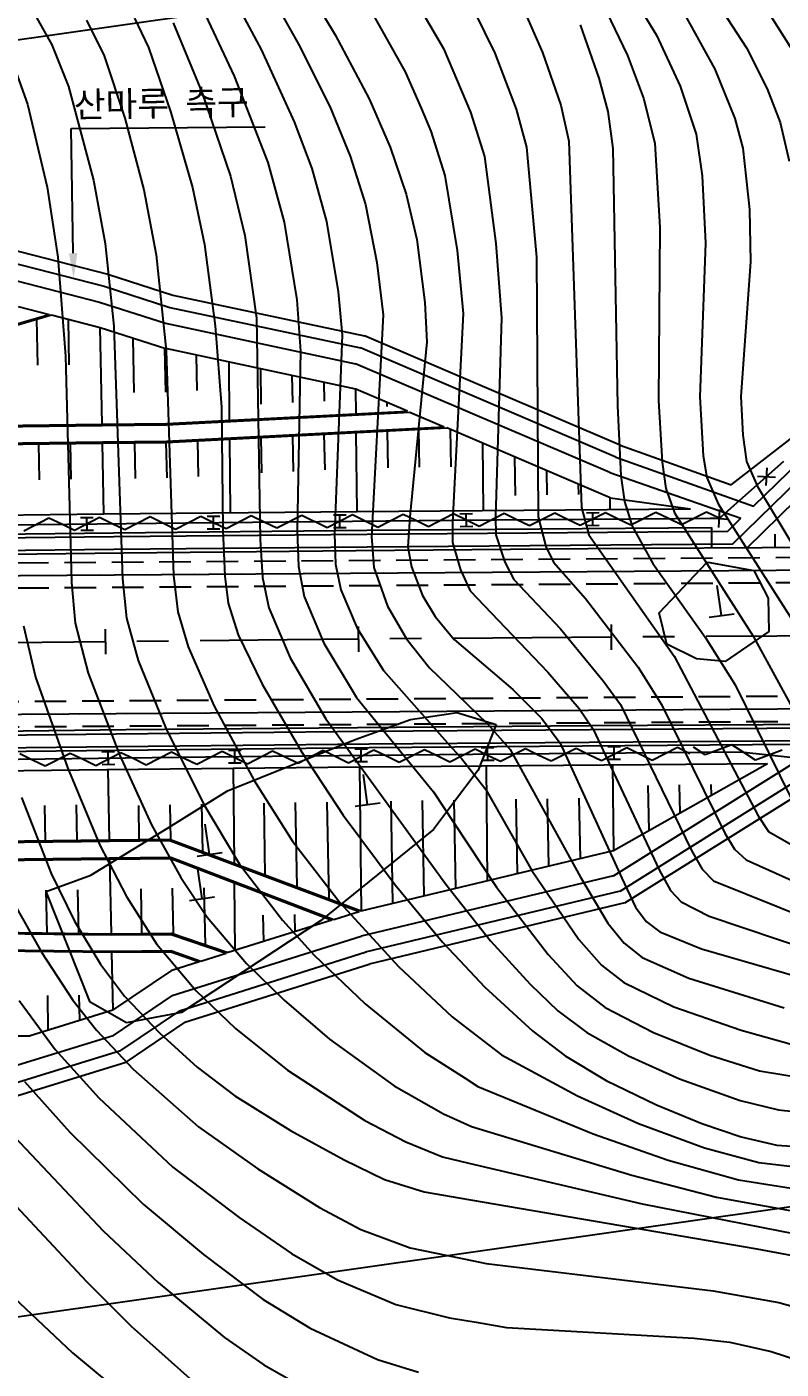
# Model space of a CAD drawing. Header units: millimetres. Extents: x 12262 to 13058, y 1103 to 1809.
# Drawn here: x 12581.5 to 12641.1, y 1429.3 to 1535.5 of the extents above; entities that cross this region are included whole.
import ezdxf
from ezdxf.xclip import XClip

# ---------------------------------------------------------------- set-up
doc = ezdxf.new("R2010")
doc.units = ezdxf.units.MM
doc.header["$LTSCALE"] = 10
doc.header["$MEASUREMENT"] = 0
doc.header["$XCLIPFRAME"] = 2
doc.linetypes.add('CENTER', pattern=[2, 1.25, -0.25, 0.25, -0.25])
doc.linetypes.add('HIDDEN', pattern=[0.375, 0.25, -0.125])
doc.layers.add('TZ-BASE', color=253, linetype='Continuous')
doc.layers.add('TZ-CABL', color=4, linetype='Continuous')
doc.styles.add('HANA', font='GulimChe.ttf')
doc.linetypes.add('ZIGZAG', pattern='A,0.0001,-0.2,[131,ltypeshp.shx,S=0.2,R=0,X=-0.2,Y=0],-0.4,[131,ltypeshp.shx,S=0.2,R=180,X=0.2,Y=0],-0.2', length=0.8001)

# ---------------------------------------------------------------- blocks, each defined once
blk = doc.blocks.new('JD-GJG5SREGSF3')
at = {"layer": 'TZ-BASE'}
for p, q in [((79.19, 31.15), (704.07, 120.43)), ((254.48, 59.55, -70), (258.09, 53.52, -70)), ((251.9, 58.64, -69), (255.21, 52.79, -69)), ((232.71, 58.09, -63), (235.7, 52.72, -63)), ((249.22, 58, -68), (252.26, 52.36, -68)), ((281.63, 56.58, -77), (283.52, 53.48, -77)), ((287.77, 56.9, -79), (290.63, 52.49, -79)), ((291.49, 56.67, -80), (294.25, 52.33, -80)), ((247.45, 55.93, -67), (250.11, 50.25, -67)), ((264.51, 56.14, -72), (266.67, 52.45, -72)), ((269.09, 55.38, -73), (270.74, 52.07, -73)), ((272.9, 55.79, -74), (274.51, 52.11, -74)), ((279.57, 55.35, -76), (281.22, 51.88, -76)), ((238.44, 54.67, -64), (239.84, 51.85, -64)), ((242.24, 54.84, -65), (243.35, 52.52, -65)), ((245.28, 54.46, -66), (247.55, 48.99, -66)), ((261.11, 55.09, -71), (263.65, 50.59, -71)), ((277.47, 54.3, -75), (278.94, 50.1, -75)), ((285.72, 55.16, -78), (288.13, 50.79, -78)), ((258.09, 53.52, -70), (260.79, 48.46, -70)), ((283.52, 53.48, -77), (285.39, 49.47, -77)), ((235.7, 52.72, -63), (237.02, 49.42, -63)), ((243.35, 52.52, -65), (245.1, 47.37, -65)), ((252.26, 52.36, -68), (254.87, 46.65, -68)), ((255.21, 52.79, -69), (257.67, 47.84, -69)), ((266.67, 52.45, -72), (268.81, 47.41, -72)), ((270.74, 52.07, -73), (272.41, 47.65, -73)), ((274.51, 52.11, -74), (275.94, 47.96, -74)), ((290.63, 52.49, -79), (292.25, 49.24, -79)), ((232.48, 51.65, -62), (233.78, 48.03, -62)), ((239.84, 51.85, -64), (241.48, 46.94, -64)), ((281.22, 51.88, -76), (282.49, 48.51, -76)), ((250.11, 50.25, -67), (252.77, 43.42, -67)), ((263.65, 50.59, -71), (264.89, 47.71, -71)), ((278.94, 50.1, -75), (279.66, 47.46, -75)), ((288.13, 50.79, -78), (289.7, 46.9, -78)), ((237.02, 49.42, -63), (238.98, 42.02, -63)), ((247.55, 48.99, -66), (249.82, 42.35, -66)), ((285.39, 49.47, -77), (286.64, 45.66, -77)), ((292.25, 49.24, -79), (293.29, 46.58, -79)), ((233.78, 48.03, -62), (235.32, 41.48, -62)), ((257.67, 47.84, -69), (259.29, 43.93, -69)), ((260.79, 48.46, -70), (262.46, 44.63, -70)), ((275.94, 47.96, -74), (276.57, 45.11, -74)), ((282.49, 48.51, -76), (283.38, 44.95, -76)), ((241.48, 46.94, -64), (242.97, 41.25, -64)), ((245.1, 47.37, -65), (246.83, 41.44, -65)), ((264.89, 47.71, -71), (265.67, 45.91, -71)), ((268.81, 47.41, -72), (269.9, 43.89, -72)), ((272.41, 47.65, -73), (273.23, 44.62, -73)), ((279.66, 47.46, -75), (280.07, 44.53, -75)), ((289.7, 46.9, -78), (290.34, 44.55, -78)), ((237.22, 46.1), (252.57, 46.24)), ((237.38, 36.25), (237.22, 46.1)), ((254.87, 46.65, -68), (256.27, 42.94, -68)), ((265.67, 45.91, -71), (266.78, 42.38, -71)), ((286.64, 45.66, -77), (287.13, 42.37, -77)), ((293.29, 46.58, -79), (294, 43.53, -79)), ((262.46, 44.63, -70), (263.71, 40.91, -70)), ((273.23, 44.62, -73), (274.02, 35.94, -73)), ((276.57, 45.11, -74), (277.57, 16.13, -74)), ((283.38, 44.95, -76), (283.77, 38.28, -76)), ((259.29, 43.93, -69), (260.49, 40.11, -69)), ((269.9, 43.89, -72), (270.81, 37.01, -72)), ((280.07, 44.53, -75), (280.44, 24.18, -75)), ((290.34, 44.55, -78), (290.86, 39.71, -78)), ((252.77, 43.42, -67), (254.08, 38.7, -67)), ((256.27, 42.94, -68), (257.43, 38.75, -68)), ((235.32, 41.48, -62), (236.17, 35.94, -62)), ((238.98, 42.02, -63), (239.92, 37.01, -63)), ((246.83, 41.44, -65), (247.76, 36.94, -65)), ((249.82, 42.35, -66), (250.95, 37.64, -66)), ((266.78, 42.38, -71), (267.74, 36.47, -71)), ((287.13, 42.37, -77), (287.38, 37.03, -77)), ((242.97, 41.25, -64), (243.95, 36.11, -64)), ((263.71, 40.91, -70), (264.55, 37.33, -70)), ((289.42, 17.92), (318.77, 40.7)), ((260.49, 40.11, -69), (261.39, 35.51, -69)), ((290.86, 39.71, -78), (290.94, 35.55, -78)), ((224.93, 38.47), (240.12, 34.59)), ((254.08, 38.7, -67), (255.06, 32.57, -67)), ((257.43, 38.75, -68), (258.34, 33.2, -68)), ((283.77, 38.28, -76), (283.68, 24.6, -76)), ((224.68, 37.5), (239.84, 33.63)), ((250.95, 37.64, -66), (251.89, 31.11, -66)), ((264.55, 37.33, -70), (265.18, 32.35, -70)), ((224.31, 36.26), (239.48, 32.38)), ((239.92, 37.01, -63), (240.61, 30.47, -63)), ((243.95, 36.11, -64), (244.74, 28.56, -64)), ((247.76, 36.94, -65), (248.62, 30.49, -65)), ((267.74, 36.47, -71), (268.22, 31.48, -71)), ((270.81, 37.01, -72), (271.25, 31.13, -72)), ((287.38, 37.03, -77), (286.93, 24.88, -77)), ((236.17, 35.94, -62), (236.77, 28.11, -62)), ((261.39, 35.51, -69), (261.89, 31.36, -69)), ((274.02, 35.94, -73), (274.16, 15.38, -73)), ((290.94, 35.55, -78), (290.19, 24.92, -78)), ((240.12, 34.59), (245.27, 32.92)), ((239.84, 33.63), (245.02, 31.95)), ((245.27, 32.92), (260.41, 29.71)), ((258.34, 33.2, -68), (258.65, 29.76, -68)), ((233.04, 32.04), (235.49, 31.41)), ((239.48, 32.38), (244.68, 30.7)), ((245.02, 31.95), (260.11, 28.75)), ((255.06, 32.57, -67), (255.37, 28.51, -67)), ((265.18, 32.35, -70), (265.34, 29.24, -70)), ((224.46, 28.18), (235.49, 31.41)), ((224.48, 28.08), (235.68, 31.36)), ((234.58, 27.38), (234.51, 31.02)), ((235.68, 31.36), (239.52, 30.38)), ((237.08, 27.42), (237.01, 31.02)), ((251.89, 31.11, -66), (252.18, 13.6, -66)), ((261.89, 31.36, -69), (260.97, 13.83, -69)), ((268.22, 31.48, -71), (267.37, 14.97, -71)), ((271.25, 31.13, -72), (270.77, 15.4, -72)), ((239.67, 22.72), (239.52, 30.38)), ((239.52, 30.38), (244.7, 28.7)), ((240.61, 30.47, -63), (241.28, 10.49, -63)), ((244.68, 30.7), (259.71, 27.5)), ((248.62, 30.49, -65), (249.11, 24.07, -65)), ((258.65, 29.76, -68), (258.04, 14.06, -68)), ((242.2, 25.22), (242.13, 29.53)), ((244.7, 25.26), (244.63, 28.72)), ((259.73, 25.5), (244.7, 28.7)), ((280.29, 20.11), (260.11, 28.75)), ((280.69, 21.03), (260.41, 29.71)), ((265.34, 29.24, -70), (264, 15.39, -70)), ((236.77, 28.11, -62), (237.24, 10.21, -62)), ((244.74, 28.56, -64), (245.32, 10.75, -64)), ((247.2, 25.38), (247.14, 28.18)), ((249.76, 23.03), (249.71, 27.63)), ((255.37, 28.51, -67), (255.11, 14.32, -67)), ((252.26, 24.31), (252.22, 27.1)), ((254.76, 24.43), (254.71, 26.57)), ((279.82, 18.9), (259.71, 27.5)), ((257.25, 24.55), (257.22, 26.04)), ((259.75, 23.55), (259.73, 25.5)), ((263.81, 23.76), (259.73, 25.5)), ((262.21, 24.13), (262.21, 24.44)), ((283.68, 24.6, -76), (283.95, 19.72, -76)), ((286.93, 24.88, -77), (287.21, 20.23, -77)), ((290.19, 24.92, -78), (290.33, 21.86, -78)), ((244.76, 22.77), (263.81, 23.76)), ((244.76, 22.67), (264.02, 23.67)), ((249.11, 24.07, -65), (249.22, 14.33, -65)), ((264.02, 23.67), (266.73, 22.51)), ((280.44, 24.18, -75), (280.7, 18.64, -75)), ((289.56, 13.26), (299.97, 23.43)), ((291.17, 16.23), (299.32, 24.18)), ((224.59, 22.54), (239.67, 22.72)), ((224.59, 22.44), (239.67, 22.62)), ((239.67, 22.72), (244.76, 22.77)), ((239.67, 22.62), (244.76, 22.67)), ((244.77, 21.37), (266.73, 22.51)), ((244.77, 21.27), (266.94, 22.42)), ((264.78, 19.31), (264.72, 22.3)), ((279.84, 16.9), (266.94, 22.42)), ((290.67, 12.95), (300.63, 22.67)), ((224.62, 21.14), (239.7, 21.32)), ((239.7, 21.32), (244.77, 21.37)), ((239.7, 21.22), (244.77, 21.27)), ((242.31, 18.43), (242.26, 21.24)), ((244.81, 18.47), (244.75, 21.27)), ((247.3, 18.59), (247.25, 21.4)), ((249.83, 15.72), (249.77, 21.53)), ((252.31, 18.87), (252.26, 21.66)), ((254.8, 18.99), (254.75, 21.79)), ((257.3, 19.11), (257.24, 21.92)), ((259.83, 15.82), (259.77, 22.05)), ((262.29, 19.27), (262.24, 22.18)), ((267.28, 19.35), (267.23, 22.3)), ((290.33, 21.86, -78), (290.62, 19.78, -78)), ((224.62, 21.04), (239.7, 21.22)), ((234.73, 18.32), (234.67, 21.16)), ((237.23, 18.36), (237.17, 21.19)), ((239.81, 15.62), (239.7, 21.22)), ((269.83, 15.9), (269.78, 21.21)), ((280.63, 21.05), (289.42, 17.92)), ((287.21, 20.23, -77), (287.48, 18.51, -77)), ((272.37, 17.09), (272.32, 20.12)), ((280.29, 20.11), (291.17, 16.23)), ((283.95, 19.72, -76), (284.24, 17.63, -76)), ((290.62, 19.78, -78), (291.49, 17.8, -78)), ((81.9, -69.47), (700.52, 18.9)), ((274.86, 17.13), (274.83, 19.04)), ((279.82, 18.9), (290.19, 15.28)), ((280.7, 18.64, -75), (280.98, 16.6, -75)), ((287.48, 18.51, -77), (288.38, 16.43, -77)), ((277.36, 17.17), (277.35, 17.96)), ((284.24, 17.63, -76), (284.93, 15.7, -76)), ((291.49, 17.8, -78), (302.71, -0.85, -78)), ((259.83, 15.82), (286.19, 16.03)), ((277.57, 16.13, -74), (278.15, 13.96, -74)), ((279.85, 15.98), (279.84, 16.9)), ((279.84, 16.9), (286.19, 16.03)), ((280.98, 16.6, -75), (281.58, 14.65, -75)), ((288.38, 16.43, -77), (294.28, 7.17, -77)), ((219.79, 15.38), (239.81, 15.62)), ((239.81, 15.62), (259.83, 15.82)), ((264, 15.39, -70), (263.86, 13.03, -70)), ((267.37, 14.97, -71), (267.39, 13.35, -71)), ((270.77, 15.4, -72), (270.82, 13.98, -72)), ((274.16, 15.38, -73), (274.77, 13.05, -73)), ((284.93, 15.7, -76), (291.16, 5.96, -76)), ((289.15, 14.26), (290.19, 15.28)), ((220.58, 13.9), (240.6, 14.14)), ((220.58, 13.6), (240.6, 13.84)), ((240.6, 14.14), (260.61, 14.33)), ((240.6, 13.84), (260.62, 14.03)), ((249.22, 14.33, -65), (249.37, 10.71, -65)), ((255.11, 14.32, -67), (255.21, 11.47, -67)), ((258.04, 14.06, -68), (258.14, 11.65, -68)), ((260.61, 14.33), (287.86, 14.55)), ((260.62, 14.03), (289.15, 14.26)), ((260.97, 13.83, -69), (261.16, 11.39, -69)), ((270.82, 13.98, -72), (271.51, 11.82, -72)), ((278.15, 13.96, -74), (284.92, 4.38, -74)), ((281.58, 14.65, -75), (283.21, 11.71, -75)), ((287.86, 14.55), (287.87, 12.94, -255)), ((292.87, 14.03, -255), (292.88, 12.97, -255)), ((220.6, 12.6), (240.61, 12.84)), ((240.61, 12.84), (260.62, 13.03)), ((252.18, 13.6, -66), (252.36, 10.59, -66)), ((260.62, 13.03), (289.56, 13.26)), ((263.86, 13.03, -70), (264.14, 11.43, -70)), ((267.39, 13.35, -71), (268.01, 11.19, -71)), ((274.77, 13.05, -73), (275.37, 11.82, -73)), ((271.51, 11.82, -72), (272.24, 10.43, -72)), ((275.37, 11.82, -73), (277.91, 8.94, -73)), ((283.21, 11.71, -75), (287.35, 5.88, -75)), ((283.73, 7.79, -74.28), (287.5, 11.78, -74.28)), ((287.5, 11.78, -74.28), (287.56, 11.8, -74.28)), ((287.56, 11.8, -74.28), (291.21, 11.15, -74.28)), ((245.32, 10.75, -64), (245.65, 7.87, -64)), ((249.37, 10.71, -65), (249.65, 8.56, -65)), ((255.21, 11.47, -67), (255.65, 9.08, -67)), ((258.14, 11.65, -68), (258.55, 9.63, -68)), ((261.16, 11.39, -69), (262.25, 8.33, -69)), ((264.14, 11.43, -70), (265.02, 9.18, -70)), ((268.01, 11.19, -71), (268.78, 9.55, -71)), ((291.21, 11.15, -74.28), (292.33, 8.95, -74.28)), ((237.24, 10.21, -62), (237.54, 6.98, -62)), ((241.28, 10.49, -63), (241.6, 7.37, -63)), ((252.36, 10.59, -66), (252.85, 8.2, -66)), ((258.55, 9.63, -68), (259.85, 6.59, -68)), ((272.24, 10.43, -72), (275.92, 6.54, -72)), ((288.66, 7.59, -73.96), (288.32, 9.97, -73.96)), ((249.65, 8.56, -65), (250.42, 6.05, -65)), ((255.65, 9.08, -67), (257.21, 5.39, -67)), ((265.02, 9.18, -70), (266, 7.52, -70)), ((268.78, 9.55, -71), (274.93, 3.11, -71)), ((277.91, 8.94, -73), (282.07, 3.49, -73)), ((292.33, 8.95, -74.28), (292.39, 6.33, -74.28)), ((245.65, 7.87, -64), (246.48, 5.1, -64)), ((252.85, 8.2, -66), (254.54, 4.24, -66)), ((262.25, 8.33, -69), (263.75, 5.75, -69)), ((266, 7.52, -70), (266.76, 6.61, -70)), ((284.33, 5.31, -74.28), (283.73, 7.79, -74.28)), ((287.67, 7.45, -73.96), (289.65, 7.73, -73.96)), ((233.46, 6.78, -61), (234.4, 2.71, -61)), ((237.54, 6.98, -62), (238.56, 3.04, -62)), ((239.92, 6.52), (239.94, 4.52)), ((241.6, 7.37, -63), (242.53, 4.03, -63)), ((259.85, 6.59, -68), (261.93, 3.24, -68)), ((259.92, 6.72), (259.94, 4.72)), ((266.76, 6.61, -70), (267.52, 5.7, -70)), ((275.92, 6.54, -72), (279.3, 2.43, -72)), ((279.92, 6.88), (279.94, 4.88)), ((250.42, 6.05, -65), (252.32, 2.17, -65)), ((257.21, 5.39, -67), (259.8, 1.1, -67)), ((263.75, 5.75, -69), (265.56, 3.46, -69)), ((267.52, 5.7, -70), (272.16, 1.74, -70)), ((287.35, 5.88, -75), (289.74, 2.11, -75)), ((292.39, 6.33, -74.28), (288.94, 3.95, -74.28)), ((291.16, 5.96, -76), (296.9, -4.59, -76)), ((246.48, 5.1, -64), (248.54, 0.42, -64)), ((286.68, 4.15, -74.28), (284.33, 5.31, -74.28)), ((284.92, 4.38, -74), (291.55, -8.26, -74)), ((242.53, 4.03, -63), (244.71, -1.31, -63)), ((254.54, 4.24, -66), (257.36, -0.58, -66)), ((261.93, 3.24, -68), (267.18, -2.69, -68)), ((265.56, 3.46, -69), (266.96, 2.1, -69)), ((282.07, 3.49, -73), (283.92, 0.55, -73)), ((288.94, 3.95, -74.28), (286.68, 4.15, -74.28)), ((234.4, 2.71, -61), (236.93, -4.44, -61)), ((238.56, 3.04, -62), (241.05, -3.42, -62)), ((252.32, 2.17, -65), (255.46, -3.22, -65)), ((274.93, 3.11, -71), (277.41, 0.22, -71)), ((279.3, 2.43, -72), (280.66, 0.55, -72)), ((259.8, 1.1, -67), (265.87, -6.35, -67)), ((266.96, 2.1, -69), (270.11, -0.96, -69)), ((272.16, 1.74, -70), (274.45, -0.55, -70)), ((289.74, 2.11, -75), (294.14, -6.84, -75)), ((248.54, 0.42, -64), (251.69, -5.46, -64)), ((277.41, 0.22, -71), (278.51, -1.41, -71)), ((280.66, 0.55, -72), (286.29, -11, -72)), ((283.92, 0.55, -73), (288.92, -9.64, -73)), ((257.36, -0.58, -66), (266.86, -13.66, -66)), ((259.69, -2.22, -59.29), (264.06, -0.63, -59.29)), ((264.06, -0.63, -59.29), (267.07, -0.18, -59.29)), ((267.07, -0.18, -59.29), (267.73, -0.08, -59.29)), ((267.73, -0.08, -59.29), (270.83, -1.03, -59.29)), ((270.83, -1.03, -59.29), (269.41, -4.65, -59.29)), ((270.11, -0.96, -69), (271.95, -3, -69)), ((274.45, -0.55, -70), (275.9, -2.5, -70)), ((220.81, -2), (240.79, -1.76)), ((240.79, -1.76), (260.77, -1.57)), ((244.71, -1.31, -63), (247.68, -7.32, -63)), ((260.77, -1.57), (295.73, -1.29)), ((278.51, -1.41, -71), (283.73, -12.52, -71)), ((220.82, -3), (240.8, -2.76)), ((220.82, -3.3), (240.8, -3.06)), ((240.8, -2.76), (260.78, -2.56)), ((240.8, -3.06), (260.79, -2.86)), ((249.16, -3.18), (247.17, -4.2)), ((250.17, -3.67), (249.16, -3.18)), ((249.59, -6.29, -59.29), (259.69, -2.22, -59.29)), ((250.66, -3.09), (249.66, -3.1)), ((250.17, -4.09), (250.16, -3.09)), ((253.16, -3.14), (251.17, -4.16)), ((254.16, -3.63), (253.16, -3.14)), ((257.16, -3.1), (255.17, -4.12)), ((258.16, -3.59), (257.16, -3.1)), ((261.16, -3.06), (259.17, -4.08)), ((260.66, -2.98), (259.66, -2.99)), ((260.17, -3.99), (260.16, -2.99)), ((260.78, -2.56), (295.58, -2.29)), ((260.79, -2.86), (294.49, -2.6)), ((262.16, -3.55), (261.16, -3.06)), ((265.16, -3.03), (263.17, -4.04)), ((266.16, -3.52), (265.16, -3.03)), ((269.16, -2.99), (267.17, -4.01)), ((267.18, -2.69, -68), (268.11, -3.74, -68)), ((267.18, -2.69, -68), (268.11, -3.74, -68)), ((270.16, -3.48), (269.16, -2.99)), ((270.66, -2.89), (269.66, -2.89)), ((270.17, -3.89), (270.16, -2.89)), ((273.16, -2.96), (271.17, -3.97)), ((271.95, -3, -69), (277.49, -13.11, -69)), ((274.16, -3.45), (273.16, -2.96)), ((277.16, -2.92), (275.17, -3.94)), ((275.9, -2.5, -70), (280.77, -13.2, -70)), ((278.16, -3.42), (277.16, -2.92)), ((281.16, -2.89), (279.17, -3.91)), ((280.66, -2.8), (279.66, -2.81)), ((280.12, -13), (295.87, -3.14)), ((280.17, -3.8), (280.16, -2.8)), ((282.16, -3.39), (281.16, -2.89)), ((285.16, -2.86), (283.17, -3.88)), ((286.16, -3.36), (285.16, -2.86)), ((287.37, -3.43), (286.43, -2.83)), ((289.47, -2.65), (287.37, -3.43)), ((290.41, -3.25), (289.47, -2.65)), ((293.45, -3.07), (291.35, -3.85)), ((234.17, -3.85), (233.16, -3.36)), ((235.17, -4.34), (234.17, -3.85)), ((237.16, -3.32), (235.17, -4.34)), ((238.17, -3.81), (237.16, -3.32)), ((239.17, -4.29), (238.17, -3.8)), ((241.16, -3.27), (239.17, -4.29)), ((240.66, -3.2), (239.66, -3.22)), ((240.67, -4.2), (239.67, -4.22)), ((240.17, -4.21), (240.16, -3.21)), ((241.05, -3.42, -62), (243.58, -8.96, -62)), ((242.17, -3.76), (241.16, -3.27)), ((243.17, -4.25), (242.17, -3.76)), ((245.16, -3.23), (243.17, -4.25)), ((246.17, -3.72), (245.16, -3.23)), ((247.17, -4.2), (246.17, -3.71)), ((250.67, -4.09), (249.67, -4.1)), ((251.17, -4.16), (250.17, -3.67)), ((255.17, -4.12), (254.16, -3.63)), ((255.46, -3.22, -65), (258.74, -8.2, -65)), ((259.17, -4.08), (258.16, -3.59)), ((260.67, -3.98), (259.67, -3.99)), ((260.03, -4.38), (292.28, -4.12)), ((263.17, -4.04), (262.16, -3.55)), ((267.17, -4.01), (266.16, -3.52)), ((268.11, -3.74, -68), (270.01, -6.18, -68)), ((270.67, -3.89), (269.67, -3.89)), ((271.17, -3.97), (270.16, -3.48)), ((275.17, -3.94), (274.16, -3.45)), ((279.17, -3.91), (278.16, -3.42)), ((280.67, -3.8), (279.67, -3.81)), ((280.03, -4.22), (280.1, -11)), ((280.1, -11), (292.28, -4.12)), ((280.63, -14.22), (296.82, -4.07)), ((283.17, -3.88), (282.16, -3.39)), ((297.73, -4.03), (290.16, -3.23)), ((291.35, -3.85), (290.41, -3.25)), ((220.07, -4.82), (240.05, -4.58)), ((236.93, -4.44, -61), (239.47, -10.52, -61)), ((240.05, -4.58), (260.03, -4.38)), ((240.13, -4.58), (240.24, -10.18)), ((250.03, -4.48), (250.11, -12.01)), ((260.03, -4.38), (260.15, -15.78)), ((260.67, -7.36, -63.98), (260.33, -4.98, -63.98)), ((269.41, -4.65, -59.29), (267.39, -7.34, -59.29)), ((270.03, -4.3), (270.12, -13.39)), ((244.77, -9.28, -59.29), (249.59, -6.29, -59.29)), ((251.69, -5.46, -64), (254.72, -10.25, -64)), ((265.87, -6.35, -67), (267.45, -8.76, -67)), ((270.01, -6.18, -68), (273.66, -12.58, -68)), ((281.02, -15.15), (296.44, -5.49)), ((282.92, -9.41), (282.86, -5.85)), ((285.39, -8.01), (285.34, -5.81)), ((287.86, -6.62), (287.84, -5.77)), ((233.31, -6.81, -60), (235.65, -12.83, -60)), ((237.71, -10.2), (237.65, -7.4)), ((245.11, -10.14), (245.06, -7.38)), ((247.63, -11.08), (247.56, -7.33)), ((247.68, -7.32, -63), (250.55, -12.09, -63)), ((252.58, -12.94), (252.49, -7.25)), ((255.1, -13.88), (254.97, -7.21)), ((257.62, -14.83), (257.47, -7.17)), ((259.68, -7.5, -63.98), (261.66, -7.22, -63.98)), ((262.65, -15.18), (262.52, -7.09)), ((265.15, -14.58), (265, -7.05)), ((267.39, -7.34, -59.29), (265.89, -9.33, -59.29)), ((267.64, -13.98), (267.5, -7.01)), ((272.51, -12.82), (272.41, -6.94)), ((275, -12.22), (274.89, -6.9)), ((277.49, -11.63), (277.39, -6.86)), ((235.21, -10.23), (235.15, -7.45)), ((242.61, -10.15), (242.57, -7.43)), ((258.74, -8.2, -65), (262.85, -13.72, -65)), ((291.55, -8.26, -74), (292.37, -9.49, -74)), ((238.77, -12.96, -59.29), (244.77, -9.28, -59.29)), ((243.58, -8.96, -62), (245.9, -13.14, -62)), ((248.17, -11.29, -61.89), (247.83, -8.92, -61.89)), ((265.89, -9.33, -59.29), (256.94, -16.56, -59.29)), ((267.45, -8.76, -67), (270.85, -13.91, -67)), ((292.37, -9.49, -74), (296.8, -12.06, -74)), ((240.24, -10.18), (225.25, -10.36)), ((240.25, -10.28), (225.25, -10.46)), ((239.47, -10.52, -61), (241.59, -14.64, -61)), ((245.09, -10.13), (240.24, -10.18)), ((245.07, -10.23), (240.25, -10.28)), ((245.07, -10.23), (259.99, -15.82)), ((245.09, -10.13), (260.15, -15.78)), ((254.72, -10.25, -64), (258.49, -15.15, -64)), ((288.92, -9.64, -73), (289.67, -10.89, -73)), ((225.27, -11.76), (240.27, -11.58)), ((225.28, -11.86), (240.27, -11.68)), ((240.27, -11.58), (245.12, -11.53)), ((240.27, -11.68), (245.1, -11.63)), ((240.27, -11.68), (240.39, -17.58)), ((245.1, -11.63), (257.85, -16.5)), ((245.12, -11.53), (258.01, -16.45)), ((247.18, -11.44, -61.89), (249.16, -11.15, -61.89)), ((260.15, -15.78), (280.1, -11)), ((286.29, -11, -72), (287.12, -12.48, -72)), ((289.67, -10.89, -73), (290.59, -11.74, -73)), ((231.25, -12.62, -59), (234.87, -19.04, -59)), ((247.58, -14.81, -61.69), (247.24, -12.44, -61.69)), ((250.55, -12.09, -63), (253.94, -16.52, -63)), ((273.66, -12.58, -68), (277.37, -18.03, -68)), ((283.73, -12.52, -71), (284.63, -14.16, -71)), ((287.12, -12.48, -72), (288.01, -13.39, -72)), ((290.59, -11.74, -73), (299.1, -15.56, -73)), ((235.25, -14.24, -59.29), (238.77, -12.96, -59.29)), ((235.65, -12.83, -60), (237.5, -16.59, -60)), ((245.9, -13.14, -62), (247.99, -16.26, -62)), ((250.12, -13.55), (250.18, -18.91)), ((280.12, -13), (260.17, -17.78)), ((262.85, -13.72, -65), (266.59, -18.24, -65)), ((266.86, -13.66, -66), (267.73, -14.76, -66)), ((277.49, -13.11, -69), (279.66, -16.75, -69)), ((280.77, -13.2, -70), (281.85, -15.48, -70)), ((288.01, -13.39, -72), (297.75, -17.33, -72)), ((235.32, -17.52), (235.25, -14.15)), ((238.72, -23, -59.29), (235.25, -14.24, -59.29)), ((237.82, -17.55), (237.75, -14.11)), ((241.59, -14.64, -61), (243.98, -18.38, -61)), ((242.81, -17.56), (242.76, -14.03)), ((245.32, -17.53), (245.25, -13.99)), ((246.59, -14.95, -61.69), (248.57, -14.67, -61.69)), ((247.84, -18.46), (247.75, -13.95)), ((280.63, -14.22), (260.47, -19.04)), ((267.73, -14.76, -66), (270.39, -18.15, -66)), ((270.85, -13.91, -67), (274.95, -19.23, -67)), ((284.63, -14.16, -71), (285.47, -15.07, -71)), ((258.01, -16.45), (259.99, -15.82)), ((258.49, -15.15, -64), (263.1, -20.17, -64)), ((281.02, -15.15), (260.78, -19.99)), ((281.85, -15.48, -70), (282.7, -16.61, -70)), ((285.47, -15.07, -71), (287.68, -16.2, -71)), ((237.5, -16.59, -60), (239.54, -19.98, -60)), ((256.94, -16.56, -59.29), (245.95, -23.82, -59.29)), ((247.99, -16.26, -62), (251.09, -19.93, -62)), ((257.85, -16.5), (249.65, -19.08)), ((252.45, -18.2), (252.42, -16.11)), ((253.94, -16.52, -63), (256.43, -19.28, -63)), ((254.95, -17.41), (254.92, -16.07)), ((279.66, -16.75, -69), (280.95, -18.34, -69)), ((282.7, -16.61, -70), (283.77, -17.43, -70)), ((287.68, -16.2, -71), (300.81, -20.63, -71)), ((225.39, -17.4), (240.39, -17.58)), ((225.39, -17.5), (240.39, -17.68)), ((240.39, -17.58), (245.16, -17.54)), ((240.39, -17.68), (245.14, -17.64)), ((245.14, -17.64), (249.49, -19.13)), ((245.16, -17.54), (249.65, -19.08)), ((245.21, -22.48), (260.17, -17.78)), ((277.37, -18.03, -68), (279.16, -20.08, -68)), ((283.77, -17.43, -70), (287.07, -18.78, -70)), ((240.42, -18.98), (225.42, -18.8)), ((240.42, -19.08), (225.42, -18.9)), ((234.87, -19.04, -59), (237.36, -22.83, -59)), ((245.19, -18.94), (240.42, -18.98)), ((245.18, -19.04), (240.42, -19.08)), ((240.42, -19.08), (240.51, -23.63)), ((243.98, -18.38, -61), (247.12, -22.09, -61)), ((245.18, -19.04), (247.34, -19.81)), ((245.19, -18.94), (247.49, -19.76)), ((245.78, -23.67), (260.56, -19.02)), ((266.59, -18.24, -65), (267.95, -19.69, -65)), ((270.39, -18.15, -66), (273.51, -21.58, -66)), ((280.95, -18.34, -69), (282.38, -19.45, -69)), ((287.07, -18.78, -70), (310.88, -25.66, -70)), ((239.54, -19.98, -60), (241.45, -22.52, -60)), ((247.34, -19.81), (245.19, -20.48)), ((246.22, -24.58), (260.78, -19.99)), ((247.49, -19.76), (249.49, -19.13)), ((251.09, -19.93, -62), (254.06, -22.84, -62)), ((256.43, -19.28, -63), (260.48, -23.13, -63)), ((263.1, -20.17, -64), (267.35, -24.16, -64)), ((267.95, -19.69, -65), (269.91, -21.78, -65)), ((274.95, -19.23, -67), (277.25, -21.7, -67)), ((279.16, -20.08, -68), (280.94, -21.45, -68)), ((282.38, -19.45, -69), (286.08, -21.11, -69)), ((240.51, -23.63), (245.19, -20.48)), ((286.08, -21.11, -69), (293.61, -23.44, -69)), ((247.12, -22.09, -61), (250.23, -25.09, -61)), ((269.91, -21.78, -65), (273.72, -25.28, -65)), ((273.51, -21.58, -66), (275.7, -23.67, -66)), ((277.25, -21.7, -67), (279.46, -23.41, -67)), ((280.94, -21.45, -68), (284.89, -23.36, -68)), ((233.11, -22.86, -58), (235.95, -26.74, -58)), ((235.42, -25.2), (235.37, -22.47)), ((237.36, -22.83, -59), (239.23, -25.22, -59)), ((237.91, -24.44), (237.87, -22.43)), ((241.61, -24.64, -59.29), (238.72, -23, -59.29)), ((245.21, -22.48), (240.55, -25.63)), ((241.45, -22.52, -60), (244.24, -25.46, -60)), ((254.06, -22.84, -62), (257.65, -25.91, -62)), ((260.48, -23.13, -63), (265.18, -26.97, -63)), ((240.51, -23.63), (233.99, -25.65)), ((245.78, -23.67), (241.12, -26.82)), ((245.95, -23.82, -59.29), (241.61, -24.64, -59.29)), ((267.35, -24.16, -64), (268.18, -24.8, -64)), ((275.7, -23.67, -66), (278.01, -25.4, -66)), ((279.46, -23.41, -67), (283.27, -25.4, -67)), ((284.89, -23.36, -68), (290.2, -25.21, -68)), ((239.23, -25.22, -59), (242.12, -28.29, -59)), ((246.22, -24.58), (241.56, -27.73)), ((244.24, -25.46, -60), (247.2, -28.14, -60)), ((250.23, -25.09, -61), (254.34, -28.38, -61)), ((268.18, -24.8, -64), (271.26, -27.16, -64)), ((273.72, -25.28, -65), (276.28, -27.23, -65)), ((278.01, -25.4, -66), (281.29, -27.25, -66)), ((283.27, -25.4, -67), (287.73, -27.18, -67)), ((290.2, -25.21, -68), (294.82, -26.49, -68)), ((225.55, -25.66), (233.99, -25.65)), ((225.64, -30.23), (240.55, -25.63)), ((257.65, -25.91, -62), (262.77, -29.61, -62)), ((226.03, -31.47), (241.12, -26.82)), ((235.95, -26.74, -58), (239.41, -30.57, -58)), ((265.18, -26.97, -63), (268.37, -29.02, -63)), ((271.26, -27.16, -64), (277.27, -30.41, -64)), ((276.28, -27.23, -65), (279.53, -29.2, -65)), ((281.29, -27.25, -66), (285.32, -29.06, -66)), ((287.73, -27.18, -67), (291.66, -28.44, -67)), ((226.41, -32.4), (241.56, -27.73)), ((242.12, -28.29, -59), (247.3, -32.86, -59)), ((247.2, -28.14, -60), (250.16, -30.4, -60)), ((254.34, -28.38, -61), (260.46, -32.35, -61)), ((291.66, -28.44, -67), (310.61, -31.56, -67)), ((233.54, -29.27, -57), (237.11, -33.27, -57)), ((262.77, -29.61, -62), (266.66, -31.83, -62)), ((268.37, -29.02, -63), (269.38, -29.67, -63)), ((269.38, -29.67, -63), (278.5, -33.42, -63)), ((279.53, -29.2, -65), (283.5, -31.12, -65)), ((285.32, -29.06, -66), (290.12, -30.77, -66)), ((239.41, -30.57, -58), (245.27, -36.04, -58)), ((250.16, -30.4, -60), (254.57, -33.16, -60)), ((277.27, -30.41, -64), (282.1, -32.6, -64)), ((290.12, -30.77, -66), (293.17, -31.51, -66)), ((266.66, -31.83, -62), (268.54, -32.68, -62)), ((283.5, -31.12, -65), (287.1, -32.59, -65)), ((293.17, -31.51, -66), (310.08, -33.45, -66)), ((247.3, -32.86, -59), (251.98, -36.19, -59)), ((260.46, -32.35, -61), (263.69, -34.05, -61)), ((268.54, -32.68, -62), (268.89, -32.84, -62)), ((268.89, -32.84, -62), (281.55, -36.68, -62)), ((282.1, -32.6, -64), (287.32, -34.51, -64)), ((287.1, -32.59, -65), (290.22, -33.64, -65)), ((232.33, -33.19, -56), (239.75, -41.07, -56)), ((237.11, -33.27, -57), (242.93, -38.97, -57)), ((254.57, -33.16, -60), (258.81, -35.48, -60)), ((278.5, -33.42, -63), (284.43, -35.5, -63)), ((290.22, -33.64, -65), (293.03, -34.31, -65)), ((263.69, -34.05, -61), (266.59, -35.23, -61)), ((287.32, -34.51, -64), (291.61, -35.69, -64)), ((293.03, -34.31, -65), (307.75, -35.22, -65)), ((245.27, -36.04, -58), (250.52, -40.04, -58)), ((258.81, -35.48, -60), (262, -37.03, -60)), ((266.59, -35.23, -61), (268.68, -35.72, -61)), ((268.68, -35.72, -61), (282.37, -38.95, -61)), ((284.43, -35.5, -63), (289.99, -37.06, -63)), ((291.61, -35.69, -64), (308.66, -37.68, -64)), ((251.98, -36.19, -59), (256.87, -39.24, -59)), ((262, -37.03, -60), (265.15, -38, -60)), ((281.55, -36.68, -62), (288.26, -38.42, -62)), ((289.99, -37.06, -63), (304.64, -39.37, -63)), ((231.73, -37.9, -55), (238.43, -45.08, -55)), ((265.15, -38, -60), (268.81, -38.63, -60)), ((224.78, -38.91, -54), (237.33, -50.72, -54)), ((242.93, -38.97, -57), (247.7, -42.95, -57)), ((256.87, -39.24, -59), (260.14, -40.98, -59)), ((268.81, -38.63, -60), (291.44, -42.51, -60)), ((282.37, -38.95, -61), (296.12, -41.64, -61)), ((288.26, -38.42, -62), (298.29, -40.23, -62)), ((250.52, -40.04, -58), (254.64, -42.87, -58)), ((239.75, -41.07, -56), (244.11, -45.17, -56)), ((260.14, -40.98, -59), (264.04, -42.44, -59)), ((264.04, -42.44, -59), (269.03, -43.46, -59)), ((247.7, -42.95, -57), (252.42, -46.51, -57)), ((254.64, -42.87, -58), (258.3, -44.96, -58)), ((269.03, -43.46, -59), (270.04, -43.67, -59)), ((291.44, -42.51, -60), (296.03, -43.36, -60)), ((270.04, -43.67, -59), (287.99, -45.84, -59)), ((238.43, -45.08, -55), (241.97, -48.62, -55)), ((244.11, -45.17, -56), (249.35, -49.51, -56)), ((258.3, -44.96, -58), (262.91, -46.91, -58)), ((252.42, -46.51, -57), (256.13, -48.78, -57)), ((287.99, -45.84, -59), (293.18, -46.76, -59)), ((262.91, -46.91, -58), (267.15, -47.97, -58)), ((293.18, -46.76, -59), (297.26, -47.9, -59)), ((241.97, -48.62, -55), (246.86, -52.97, -55)), ((256.13, -48.78, -57), (261.45, -51.25, -57)), ((267.15, -47.97, -58), (269.25, -48.32, -58)), ((269.25, -48.32, -58), (271.65, -48.72, -58)), ((271.65, -48.72, -58), (286.48, -49.58, -58)), ((249.35, -49.51, -56), (252.46, -51.69, -56)), ((286.48, -49.58, -58), (289.3, -49.89, -58)), ((289.3, -49.89, -58), (292.59, -50.62, -58)), ((237.33, -50.72, -54), (242.41, -54.94, -54)), ((292.59, -50.62, -58), (296.68, -51.98, -58)), ((252.46, -51.69, -56), (255.85, -53.6, -56)), ((261.45, -51.25, -57), (264.68, -52.27, -57))]:
    blk.add_line(p, q, dxfattribs=at)
at = {"layer": 'TZ-BASE', "ltscale": 0.2}
for p, q in [((288.48, 15.26), (293.59, 19.79)), ((292.18, 17.87), (292.26, 19.28)), ((291.51, 18.62), (292.93, 18.54)), ((288.43, 14.56), (288.52, 15.97)), ((235.47, 15.29), (233.48, 14.27)), ((236.48, 14.8), (235.47, 15.29)), ((239.47, 15.34), (237.48, 14.31)), ((238.97, 15.32), (237.97, 15.31)), ((238.48, 14.32), (238.47, 15.32)), ((240.48, 14.85), (239.47, 15.34)), ((243.47, 15.38), (241.48, 14.36)), ((244.48, 14.89), (243.47, 15.38)), ((245.48, 14.4), (244.48, 14.89)), ((247.47, 15.42), (245.48, 14.4)), ((248.48, 14.93), (247.47, 15.42)), ((248.97, 15.43), (247.97, 15.42)), ((248.48, 14.43), (248.47, 15.43)), ((249.48, 14.44), (248.48, 14.93)), ((251.47, 15.46), (249.48, 14.44)), ((252.48, 14.98), (251.47, 15.46)), ((253.48, 14.49), (252.48, 14.98)), ((255.47, 15.5), (253.48, 14.49)), ((256.48, 15.01), (255.47, 15.5)), ((257.48, 14.52), (256.48, 15.02)), ((259.47, 15.54), (257.48, 14.52)), ((258.97, 15.53), (257.97, 15.52)), ((258.48, 14.52), (258.47, 15.52)), ((260.48, 15.05), (259.47, 15.54)), ((261.48, 14.56), (260.48, 15.05)), ((263.47, 15.58), (261.48, 14.56)), ((264.48, 15.09), (263.47, 15.58)), ((265.48, 14.6), (264.48, 15.09)), ((267.47, 15.62), (265.48, 14.6)), ((268.48, 15.12), (267.47, 15.62)), ((268.97, 15.62), (267.97, 15.61)), ((268.48, 14.61), (268.47, 15.61)), ((269.48, 14.63), (268.48, 15.12)), ((271.47, 15.65), (269.48, 14.63)), ((272.48, 15.16), (271.47, 15.65)), ((273.48, 14.67), (272.48, 15.16)), ((275.47, 15.68), (273.48, 14.67)), ((276.48, 15.19), (275.47, 15.68)), ((277.48, 14.7), (276.48, 15.19)), ((279.47, 15.71), (277.48, 14.7)), ((278.97, 15.7), (277.97, 15.69)), ((278.48, 14.69), (278.47, 15.69)), ((280.48, 15.22), (279.47, 15.71)), ((281.48, 14.73), (280.48, 15.22)), ((283.47, 15.74), (281.48, 14.73)), ((284.47, 15.25), (283.47, 15.74)), ((285.48, 14.76), (284.47, 15.25)), ((287.47, 15.77), (285.48, 14.76)), ((288.47, 15.28), (287.47, 15.77)), ((287.77, 15.31), (289.18, 15.22)), ((237.48, 14.31), (236.48, 14.8)), ((238.98, 14.32), (237.98, 14.31)), ((241.48, 14.36), (240.48, 14.85)), ((248.98, 14.43), (247.98, 14.42)), ((258.98, 14.53), (257.98, 14.52)), ((268.98, 14.62), (267.98, 14.61)), ((278.98, 14.7), (277.98, 14.69))]:
    blk.add_line(p, q, dxfattribs=at)
at = {"layer": 'TZ-BASE', "linetype": 'CENTER', "flags": 128}
blk.add_lwpolyline([(699.86, 0, 0.015501), (79.96, 2.48, 0.002), (0, 0)], format="xyb", dxfattribs=at)
at = {"layer": 'TZ-BASE', "ltscale": 0.2}
blk.add_arc((354.07, -10105.54), 10121.01, 90.371303, 91.326567, dxfattribs=at)
at = {"layer": 'TZ-BASE'}
for centre, radius, start, end in [((349.93, -9993.88), 10007, 87.994648, 91.356978), ((349.93, -9993.88), 9993, 87.994648, 91.356896), ((364.47, -10260.89), 10257.94, 90.415063, 91.360658)]:
    blk.add_arc(centre, radius, start, end, dxfattribs=at)
blk.add_solid([(237.72, 36.26), (237.42, 34.25), (237.05, 36.24)], dxfattribs=at)
at = {"layer": 'TZ-BASE', "style": 'HANA'}
blk.add_text('산마루 측구', height=2, rotation=0.974, dxfattribs=at).set_placement((237.45, 46.99, -255))

msp = doc.modelspace()

# ---------------------------------------------------------------- linework, layer by layer
at = {"layer": 'TZ-CABL', "linetype": 'HIDDEN'}
for points in [[(12554.46, 1492.88), (12700.84, 1493.91)], [(12554.72, 1491.88), (12700.59, 1492.9)], [(12554.48, 1490.88), (12700.86, 1491.91)], [(12700.86, 1482.91), (12554.64, 1481.88)], [(12700.62, 1481.9), (12554.9, 1480.88)], [(12700.88, 1480.91), (12554.65, 1479.88)]]:
    msp.add_lwpolyline(points, dxfattribs=at)
at = {"layer": 'TZ-CABL', "linetype": 'ZIGZAG', "ltscale": 0.5}
for points in [[(12554.72, 1491.88), (12700.59, 1492.9)], [(12700.62, 1481.9), (12554.9, 1480.88)]]:
    msp.add_lwpolyline(points, dxfattribs=at)

# ---------------------------------------------------------------- block references
at = {"layer": 'TZ-BASE'}
ref = msp.add_blockref('JD-GJG5SREGSF3', (12347.77, 1481.3), dxfattribs=at)
XClip(ref).set_block_clipping_path([(702.4831646336, 75.0000000057), (697.2310198304, -74.9999999943), (2.6260725488, -75), (-2.6260722576, 75)])

doc.saveas('drawing.dxf')
